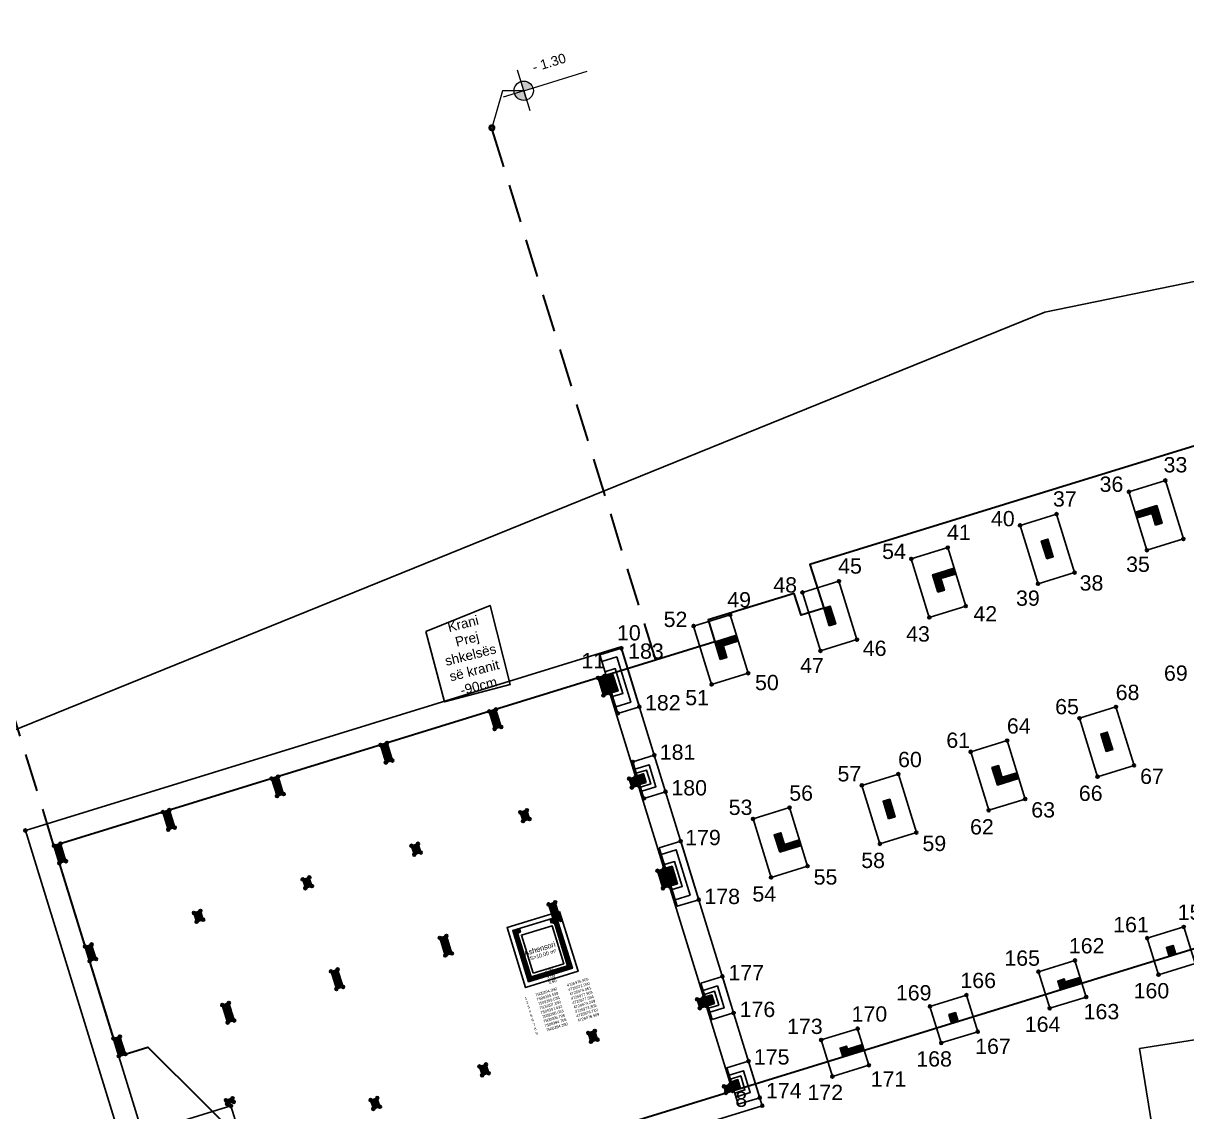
# Model space of a CAD drawing. Header units: metres. Extents: x 7509067 to 7509712, y 4726925 to 4727058.
# Drawn here: x 7509362.7 to 7509438.9, y 4726964.9 to 4727036 of the extents above; entities that cross this region are included whole.
import ezdxf

# ---------------------------------------------------------------- set-up
doc = ezdxf.new("R2010")
doc.units = ezdxf.units.M
doc.header["$PDMODE"] = 32
doc.header["$PDSIZE"] = 0.2
doc.linetypes.add('DASHED', pattern=[0.75, 0.5, -0.25])
for name, color, linetype, lineweight in [('Fasada', 7, 'Continuous', 15), ('Fasada_Pen_No__1', 1, 'Continuous', 18), ('muri', 7, 'Continuous', 40), ('Nr-Ri', 1, 'Continuous', 0), ('Shtyllat', 1, 'Continuous', 25), ('Tekst', 64, 'Continuous', 15), ('Text', 7, 'Continuous', 18)]:
    doc.layers.add(name, color=color, linetype=linetype, lineweight=lineweight)
doc.layers.add('Parcela_Bazë', color=7, linetype='Continuous')
doc.layers.add('Pikat e shputave', color=1, linetype='Continuous')
doc.styles.add('Dimensionet CM', font='swissc.ttf', dxfattribs={"height": 15})
doc.styles.get("Standard").update_dxf_attribs({"font": 'arial.ttf'})
doc.dimstyles.get("Standard").update_dxf_attribs({"dimtxt": 0.2, "dimasz": 0.18, "dimexe": 0.18, "dimexo": 0.0625, "dimgap": 0.09, "dimtad": 1, "dimtoh": 1, "dimzin": 0, "dimdsep": 46, "dimtxsty": 'Standard', "dimcen": 0.09, "dimse1": 1, "dimse2": 1, "dimsd1": 1, "dimsd2": 1, "dimadec": 0, "dimazin": 0, "dimtfac": 1, "dimtofl": 0, "dimtmove": 0, "dimatfit": 3, "dimfxl": 1, "dimtolj": 1, "dimtzin": 0, "dimarcsym": 0})
pattern_1 = [(152.13, (0, 0), (-0.0296841552326, -0.05613466779208), []), (242.13, (0, 0), (0.05613466779208, -0.0296841552326), [])]
pattern_2 = [(152.13, (7507569.8459, 4719710.250883), (-0.02968415523, -0.0561346678), []), (242.13, (7507569.8459, 4719710.250883), (0.0561346678, -0.02968415523), [])]

# ---------------------------------------------------------------- blocks, each defined once
blk = doc.blocks.new('*D252')
at = {"layer": 'Defpoints', "color": 0, "transparency": 16777216}
for p in [(7509399.038, 4726974.051), (7509399.138, 4726973.726), (7509395.598, 4726972.99)]:
    blk.add_point(p, dxfattribs=at)
at = {"color": 0, "transparency": 16777216, "insert": (7509397.361, 4726973.379), "char_height": 0.2, "attachment_point": 5, "rotation": 17.13}
blk.add_mtext('\\A1;3.60', dxfattribs=at)
blk = doc.blocks.new('*D253')
at = {"layer": 'Defpoints', "color": 0, "transparency": 16777216}
for p in [(7509398.663, 4726974.249), (7509398.76, 4726973.935), (7509395.796, 4726973.365)]:
    blk.add_point(p, dxfattribs=at)
at = {"color": 0, "transparency": 16777216, "insert": (7509397.27, 4726973.677), "char_height": 0.2, "attachment_point": 5, "rotation": 17.13}
blk.add_mtext('\\A1;3.00', dxfattribs=at)
blk = doc.blocks.new('*D254')
at = {"layer": 'Defpoints', "color": 0, "transparency": 16777216}
for p in [(7509398.35, 4726974.414), (7509398.374, 4726974.337), (7509395.961, 4726973.678)]:
    blk.add_point(p, dxfattribs=at)
at = {"color": 0, "transparency": 16777216, "insert": (7509397.123, 4726974.152), "char_height": 0.2, "attachment_point": 5, "rotation": 17.13}
blk.add_mtext('\\A1;2.50', dxfattribs=at)

msp = doc.modelspace()

# ---------------------------------------------------------------- hatches: boundary and pattern name
at = {"layer": 'Fasada'}
h = msp.add_hatch(color=256, dxfattribs=at)
h.dxf.hatch_style = 1
h.paths.add_polyline_path([(7509395.48, 4727031.634), (7509394.878, 4727031.45, 0.414214), (7509395.664, 4727031.032)])
h.paths.add_polyline_path([(7509395.296, 4727032.237), (7509395.48, 4727031.634), (7509396.083, 4727031.819, 0.414214)])
at = {"layer": 'Shtyllat'}
h = msp.add_hatch(dxfattribs=at)
h.set_pattern_fill('ANSI37', color=256, scale=0.02, angle=107.13, style=0)
h.set_pattern_definition([(152.13, (7507945.91043, 4727057.67344), (-0.0296841552, -0.0561346678), []), (242.13, (7507945.91043, 4727057.67344), (0.0561346678, -0.0296841552), [])])
h.paths.add_polyline_path([(7509436.519, 4727004.203), (7509436.468, 4727004.37), (7509435.512, 4727004.076), (7509435.564, 4727003.909)])
h.paths.add_polyline_path([(7509435.564, 4727003.909), (7509435.63, 4727003.694), (7509436.586, 4727003.988), (7509436.519, 4727004.203)])
h = msp.add_hatch(dxfattribs=at)
h.set_pattern_fill('ANSI37', color=256, scale=0.02, angle=107.13, style=0)
h.set_pattern_definition([(152.13, (7507972.17177, 4727156.313914), (-0.0296841552, -0.0561346678), []), (242.13, (7507972.17177, 4727156.313914), (0.0561346678, -0.0296841552), [])])
h.paths.add_polyline_path([(7509436.898, 4727004.503), (7509436.683, 4727004.437), (7509436.97, 4727003.505), (7509437.185, 4727003.571)])
h.paths.add_polyline_path([(7509436.683, 4727004.437), (7509436.468, 4727004.37), (7509436.755, 4727003.439), (7509436.97, 4727003.505)])
h.paths.add_polyline_path([(7509436.97, 4727003.505), (7509436.755, 4727003.439), (7509436.821, 4727003.224), (7509437.036, 4727003.29)])
h.paths.add_polyline_path([(7509437.185, 4727003.571), (7509436.97, 4727003.505), (7509437.036, 4727003.29), (7509437.251, 4727003.356)])
h = msp.add_hatch(dxfattribs=at)
h.set_pattern_fill('ANSI37', color=256, scale=0.02, angle=107.13, style=0)
h.set_pattern_definition([(152.13, (7507965.05226, 4727154.119585), (-0.0296841552, -0.0561346678), []), (242.13, (7507965.05226, 4727154.119585), (0.0561346678, -0.0296841552), [])])
h.paths.add_polyline_path([(7509429.778, 4727002.309), (7509429.563, 4727002.242), (7509429.851, 4727001.311), (7509430.066, 4727001.377)])
h.paths.add_polyline_path([(7509429.563, 4727002.242), (7509429.348, 4727002.176), (7509429.636, 4727001.244), (7509429.851, 4727001.311)])
h.paths.add_polyline_path([(7509429.851, 4727001.311), (7509429.636, 4727001.244), (7509429.702, 4727001.029), (7509429.917, 4727001.096)])
h.paths.add_polyline_path([(7509430.066, 4727001.377), (7509429.851, 4727001.311), (7509429.917, 4727001.096), (7509430.132, 4727001.162)])
h = msp.add_hatch(dxfattribs=at)
h.set_pattern_fill('ANSI37', color=256, scale=0.02, angle=107.13, style=0)
h.set_pattern_definition([(152.13, (7507957.93275, 4727151.925257), (-0.0296841552, -0.0561346678), []), (242.13, (7507957.93275, 4727151.925257), (0.0561346678, -0.0296841552), [])])
h.paths.add_polyline_path([(7509422.659, 4727000.114), (7509422.444, 4727000.048), (7509422.731, 4726999.116), (7509422.946, 4726999.183)])
h.paths.add_polyline_path([(7509422.444, 4727000.048), (7509422.229, 4726999.982), (7509422.516, 4726999.05), (7509422.731, 4726999.116)])
h.paths.add_polyline_path([(7509422.731, 4726999.116), (7509422.516, 4726999.05), (7509422.582, 4726998.835), (7509422.797, 4726998.901)])
h.paths.add_polyline_path([(7509422.946, 4726999.183), (7509422.731, 4726999.116), (7509422.797, 4726998.901), (7509423.012, 4726998.968)])
h = msp.add_hatch(dxfattribs=at)
h.set_pattern_fill('ANSI37', color=256, scale=0.02, angle=107.13, style=0)
h.set_pattern_definition([(152.13, (7507933.057086, 4727053.711865), (-0.0296841552, -0.0561346678), []), (242.13, (7507933.057086, 4727053.711865), (0.0561346678, -0.0296841552), [])])
h.paths.add_polyline_path([(7509423.666, 4727000.242), (7509423.615, 4727000.409), (7509422.659, 4727000.114), (7509422.71, 4726999.947)])
h.paths.add_polyline_path([(7509422.71, 4726999.947), (7509422.777, 4726999.732), (7509423.732, 4727000.027), (7509423.666, 4727000.242)])
h = msp.add_hatch(dxfattribs=at)
h.set_pattern_fill('ANSI37', color=256, scale=0.02, angle=107.13, style=0)
h.set_pattern_definition([(152.13, (7507950.81324, 4727149.73093), (-0.0296841552, -0.0561346678), []), (242.13, (7507950.81324, 4727149.73093), (0.0561346678, -0.0296841552), [])])
h.paths.add_polyline_path([(7509415.539, 4726997.92), (7509415.324, 4726997.854), (7509415.612, 4726996.922), (7509415.827, 4726996.988)])
h.paths.add_polyline_path([(7509415.324, 4726997.854), (7509415.109, 4726997.787), (7509415.397, 4726996.856), (7509415.612, 4726996.922)])
h.paths.add_polyline_path([(7509415.612, 4726996.922), (7509415.397, 4726996.856), (7509415.463, 4726996.641), (7509415.678, 4726996.707)])
h.paths.add_polyline_path([(7509415.827, 4726996.988), (7509415.612, 4726996.922), (7509415.678, 4726996.707), (7509415.893, 4726996.773)])
h = msp.add_hatch(dxfattribs=at)
h.set_pattern_fill('ANSI37', color=256, scale=0.02, angle=107.13, style=0)
h.set_pattern_definition([(152.13, (7507918.818066, 4727049.32321), (-0.0296841552, -0.0561346678), []), (242.13, (7507918.818066, 4727049.32321), (0.0561346678, -0.0296841552), [])])
h.paths.add_polyline_path([(7509409.427, 4726995.853), (7509409.375, 4726996.02), (7509408.42, 4726995.726), (7509408.471, 4726995.558)])
h.paths.add_polyline_path([(7509408.471, 4726995.558), (7509408.538, 4726995.343), (7509409.493, 4726995.638), (7509409.427, 4726995.853)])
h = msp.add_hatch(dxfattribs=at)
h.set_pattern_fill('ANSI37', color=256, scale=0.02, angle=107.13, style=0)
h.set_pattern_definition([(152.13, (7507943.69373, 4727147.5366), (-0.0296841552, -0.0561346678), []), (242.13, (7507943.69373, 4727147.5366), (0.0561346678, -0.0296841552), [])])
h.paths.add_polyline_path([(7509408.42, 4726995.726), (7509408.205, 4726995.659), (7509408.492, 4726994.728), (7509408.707, 4726994.794)])
h.paths.add_polyline_path([(7509408.205, 4726995.659), (7509407.99, 4726995.593), (7509408.277, 4726994.661), (7509408.492, 4726994.728)])
h.paths.add_polyline_path([(7509408.492, 4726994.728), (7509408.277, 4726994.661), (7509408.343, 4726994.446), (7509408.558, 4726994.513)])
h.paths.add_polyline_path([(7509408.707, 4726994.794), (7509408.492, 4726994.728), (7509408.558, 4726994.513), (7509408.773, 4726994.579)])
h = msp.add_hatch(dxfattribs=at)
h.set_pattern_fill('ANSI37', color=256, scale=0.02, angle=107.13, style=0)
h.set_pattern_definition(pattern_1)
h.paths.add_polyline_path([(7509400.698, 4726992.09), (7509401.128, 4726992.223), (7509400.775, 4726993.369), (7509400.345, 4726993.237)])
h = msp.add_hatch(dxfattribs=at)
h.set_pattern_fill('ANSI37', color=256, scale=0.02, angle=107.13, style=0)
h.set_pattern_definition([(152.13, (0.5256, 0.162), (-0.0296841552326, -0.05613466779208), []), (242.13, (0.5256, 0.162), (0.05613466779208, -0.0296841552326), [])])
h.paths.add_polyline_path([(7509401.224, 4726992.252), (7509401.654, 4726992.385), (7509401.3, 4726993.531), (7509400.87, 4726993.399)])
h = msp.add_hatch(dxfattribs=at)
h.set_pattern_fill('ANSI37', color=256, scale=0.02, angle=107.13, style=0)
h.set_pattern_definition(pattern_1)
h.paths.add_polyline_path([(7509393.579, 4726989.896), (7509394.009, 4726990.028), (7509393.655, 4726991.175), (7509393.225, 4726991.042)])
h = msp.add_hatch(dxfattribs=at)
h.set_pattern_fill('ANSI37', color=256, scale=0.02, angle=107.13, style=0)
h.set_pattern_definition(pattern_2)
h.paths.add_polyline_path([(7509433.666, 4726989.694), (7509433.451, 4726989.628), (7509433.738, 4726988.696), (7509433.953, 4726988.762)])
h.paths.add_polyline_path([(7509433.451, 4726989.628), (7509433.236, 4726989.562), (7509433.523, 4726988.63), (7509433.738, 4726988.696)])
h.paths.add_polyline_path([(7509433.738, 4726988.696), (7509433.523, 4726988.63), (7509433.59, 4726988.415), (7509433.805, 4726988.481)])
h.paths.add_polyline_path([(7509433.953, 4726988.762), (7509433.738, 4726988.696), (7509433.805, 4726988.481), (7509434.02, 4726988.547)])
h = msp.add_hatch(dxfattribs=at)
h.set_pattern_fill('ANSI37', color=256, scale=0.02, angle=107.13, style=0)
h.set_pattern_definition(pattern_1)
h.paths.add_polyline_path([(7509386.459, 4726987.701), (7509386.889, 4726987.834), (7509386.536, 4726988.981), (7509386.106, 4726988.848)])
h = msp.add_hatch(dxfattribs=at)
h.set_pattern_fill('ANSI37', color=256, scale=0.02, angle=107.13, style=0)
h.set_pattern_definition([(152.13, (0.514874, 0.1968), (-0.0296841552326, -0.05613466779208), []), (242.13, (0.514874, 0.1968), (0.05613466779208, -0.0296841552326), [])])
h.paths.add_polyline_path([(7509403.069, 4726986.266), (7509403.499, 4726986.399), (7509403.322, 4726986.972), (7509402.892, 4726986.84)])
h = msp.add_hatch(dxfattribs=at)
h.set_pattern_fill('ANSI37', color=256, scale=0.02, angle=107.13, style=0)
h.set_pattern_definition(pattern_2)
h.paths.add_polyline_path([(7509426.547, 4726987.5), (7509426.332, 4726987.434), (7509426.619, 4726986.502), (7509426.834, 4726986.568)])
h.paths.add_polyline_path([(7509426.332, 4726987.434), (7509426.117, 4726987.367), (7509426.404, 4726986.436), (7509426.619, 4726986.502)])
h.paths.add_polyline_path([(7509426.619, 4726986.502), (7509426.404, 4726986.436), (7509426.47, 4726986.221), (7509426.685, 4726986.287)])
h.paths.add_polyline_path([(7509426.834, 4726986.568), (7509426.619, 4726986.502), (7509426.685, 4726986.287), (7509426.9, 4726986.353)])
h = msp.add_hatch(dxfattribs=at)
h.set_pattern_fill('ANSI37', color=256, scale=0.02, angle=107.13, style=0)
h.set_pattern_definition(pattern_2)
h.paths.add_polyline_path([(7509427.79, 4726986.863), (7509427.738, 4726987.03), (7509426.782, 4726986.735), (7509426.834, 4726986.568)])
h.paths.add_polyline_path([(7509426.834, 4726986.568), (7509426.9, 4726986.353), (7509427.856, 4726986.648), (7509427.79, 4726986.863)])
h = msp.add_hatch(dxfattribs=at)
h.set_pattern_fill('ANSI37', color=256, scale=0.02, angle=107.13, style=0)
h.set_pattern_definition(pattern_1)
h.paths.add_polyline_path([(7509379.34, 4726985.507), (7509379.77, 4726985.64), (7509379.416, 4726986.786), (7509378.986, 4726986.654)])
h = msp.add_hatch(dxfattribs=at)
h.set_pattern_fill('ANSI37', color=256, scale=0.02, angle=107.13, style=0)
h.set_pattern_definition(pattern_1)
h.paths.add_polyline_path([(7509402.554, 4726986.069), (7509402.984, 4726986.202), (7509402.807, 4726986.775), (7509402.377, 4726986.643)])
h = msp.add_hatch(dxfattribs=at)
h.set_pattern_fill('ANSI37', color=256, scale=0.02, angle=107.13, style=0)
h.set_pattern_definition(pattern_1)
h.paths.add_polyline_path([(7509419.427, 4726985.306), (7509419.212, 4726985.239), (7509419.242, 4726983.222), (7509419.714, 4726984.374)])
h.paths.add_polyline_path([(7509419.212, 4726985.239), (7509418.997, 4726985.173), (7509419.284, 4726984.241), (7509419.242, 4726983.222)])
h.paths.add_polyline_path([(7509419.242, 4726983.222), (7509419.284, 4726984.241), (7509419.351, 4726984.026), (7509419.566, 4726984.093)], flags=17)
h.paths.add_polyline_path([(7509419.714, 4726984.374), (7509419.242, 4726983.222), (7509419.566, 4726984.093), (7509419.781, 4726984.159)])
h = msp.add_hatch(dxfattribs=at)
h.set_pattern_fill('ANSI37', color=256, scale=0.02, angle=107.13, style=0)
h.set_pattern_definition(pattern_1)
h.paths.add_polyline_path([(7509372.22, 4726983.313), (7509372.65, 4726983.445), (7509372.297, 4726984.592), (7509371.867, 4726984.459)])
h = msp.add_hatch(dxfattribs=at)
h.set_pattern_fill('ANSI37', color=256, scale=0.02, angle=107.13, style=0)
h.set_pattern_definition(pattern_1)
h.paths.add_polyline_path([(7509395.434, 4726983.875), (7509395.864, 4726984.008), (7509395.687, 4726984.581), (7509395.257, 4726984.449)])
h = msp.add_hatch(dxfattribs=at)
h.set_pattern_fill('ANSI37', color=256, scale=0.02, angle=107.13, style=0)
h.set_pattern_definition(pattern_1)
h.paths.add_polyline_path([(7509412.308, 4726983.111), (7509412.093, 4726983.045), (7509412.38, 4726982.113), (7509412.595, 4726982.179)])
h.paths.add_polyline_path([(7509412.093, 4726983.045), (7509411.878, 4726982.979), (7509412.165, 4726982.047), (7509412.38, 4726982.113)])
h.paths.add_polyline_path([(7509412.38, 4726982.113), (7509412.165, 4726982.047), (7509412.231, 4726981.832), (7509412.446, 4726981.898)])
h.paths.add_polyline_path([(7509412.595, 4726982.179), (7509412.38, 4726982.113), (7509412.446, 4726981.898), (7509412.661, 4726981.964)])
h = msp.add_hatch(dxfattribs=at)
h.set_pattern_fill('ANSI37', color=256, scale=0.02, angle=107.13, style=0)
h.set_pattern_definition(pattern_1)
h.paths.add_polyline_path([(7509365.177, 4726982.398), (7509364.962, 4726982.331), (7509365.249, 4726981.4), (7509365.464, 4726981.466)])
h.paths.add_polyline_path([(7509364.962, 4726982.331), (7509364.747, 4726982.265), (7509365.034, 4726981.333), (7509365.249, 4726981.4)])
h.paths.add_polyline_path([(7509365.249, 4726981.4), (7509365.034, 4726981.333), (7509365.101, 4726981.118), (7509365.316, 4726981.185)])
h.paths.add_polyline_path([(7509365.464, 4726981.466), (7509365.249, 4726981.4), (7509365.316, 4726981.185), (7509365.531, 4726981.251)])
h = msp.add_hatch(dxfattribs=at)
h.set_pattern_fill('ANSI37', color=256, scale=0.02, angle=107.13, style=0)
h.set_pattern_definition(pattern_1)
h.paths.add_polyline_path([(7509388.315, 4726981.681), (7509388.745, 4726981.813), (7509388.568, 4726982.387), (7509388.138, 4726982.254)])
h = msp.add_hatch(dxfattribs=at)
h.set_pattern_fill('ANSI37', color=256, scale=0.02, angle=107.13, style=0)
h.set_pattern_definition(pattern_1)
h.paths.add_polyline_path([(7509413.551, 4726982.474), (7509413.499, 4726982.641), (7509412.543, 4726982.347), (7509412.595, 4726982.179)])
h.paths.add_polyline_path([(7509412.595, 4726982.179), (7509412.661, 4726981.964), (7509413.617, 4726982.259), (7509413.551, 4726982.474)])
h = msp.add_hatch(dxfattribs=at)
h.set_pattern_fill('ANSI37', color=256, scale=0.02, angle=107.13, style=0)
h.set_pattern_definition(pattern_1)
h.paths.add_polyline_path([(7509404.586, 4726979.476), (7509405.016, 4726979.608), (7509404.663, 4726980.755), (7509404.233, 4726980.622)])
h = msp.add_hatch(dxfattribs=at)
h.set_pattern_fill('ANSI37', color=256, scale=0.02, angle=107.13, style=0)
h.set_pattern_definition([(152.13, (4.41354, -12.452436), (-0.0296841552326, -0.05613466779208), []), (242.13, (4.41354, -12.452436), (0.05613466779208, -0.0296841552326), [])])
h.paths.add_polyline_path([(7509405.112, 4726979.638), (7509405.542, 4726979.77), (7509405.188, 4726980.917), (7509404.758, 4726980.784)])
h = msp.add_hatch(dxfattribs=at)
h.set_pattern_fill('ANSI37', color=256, scale=0.02, angle=107.13, style=0)
h.set_pattern_definition(pattern_1)
h.paths.add_polyline_path([(7509381.195, 4726979.486), (7509381.625, 4726979.619), (7509381.448, 4726980.192), (7509381.018, 4726980.06)])
h = msp.add_hatch(dxfattribs=at)
h.set_pattern_fill('ANSI37', color=256, scale=0.02, angle=107.13, style=0)
h.set_pattern_definition(pattern_1)
h.paths.add_polyline_path([(7509397.467, 4726977.281), (7509397.897, 4726977.414), (7509397.543, 4726978.561), (7509397.113, 4726978.428)])
h = msp.add_hatch(dxfattribs=at)
h.set_pattern_fill('ANSI37', color=256, scale=0.02, angle=107.13, style=0)
h.set_pattern_definition(pattern_1)
h.paths.add_polyline_path([(7509374.076, 4726977.292), (7509374.506, 4726977.425), (7509374.329, 4726977.998), (7509373.899, 4726977.866)])
h = msp.add_hatch(dxfattribs=at)
h.set_pattern_fill('ANSI37', color=256, scale=0.02, angle=107.13, style=0)
h.set_pattern_definition(pattern_1)
h.paths.add_polyline_path([(7509395.269, 4726976.604), (7509395.077, 4726976.545), (7509395.961, 4726973.678), (7509398.35, 4726974.414), (7509397.467, 4726977.281), (7509397.275, 4726977.222), (7509397.202, 4726977.461), (7509397.632, 4726977.594), (7509398.663, 4726974.249), (7509395.796, 4726973.365), (7509394.765, 4726976.71), (7509395.195, 4726976.843)])
h = msp.add_hatch(dxfattribs=at)
h.set_pattern_fill('ANSI37', color=256, scale=0.02, angle=107.13, style=0)
h.set_pattern_definition(pattern_1)
h.paths.add_polyline_path([(7509390.347, 4726975.087), (7509390.777, 4726975.219), (7509390.424, 4726976.366), (7509389.994, 4726976.234)])
h = msp.add_hatch(dxfattribs=at)
h.set_pattern_fill('ANSI37', color=256, scale=0.02, angle=107.13, style=0)
h.set_pattern_definition(pattern_1)
h.paths.add_polyline_path([(7509367.074, 4726974.716), (7509367.504, 4726974.848), (7509367.21, 4726975.804), (7509366.779, 4726975.671)])
h = msp.add_hatch(dxfattribs=at)
h.set_pattern_fill('ANSI37', color=256, scale=0.02, angle=107.13, style=0)
h.set_pattern_definition(pattern_2)
h.paths.add_polyline_path([(7509438.055, 4726975.455), (7509437.84, 4726975.389), (7509437.928, 4726975.102), (7509438.143, 4726975.169)])
h.paths.add_polyline_path([(7509437.84, 4726975.389), (7509437.625, 4726975.323), (7509437.713, 4726975.036), (7509437.928, 4726975.102)])
h.paths.add_polyline_path([(7509437.752, 4726975.676), (7509437.537, 4726975.609), (7509437.625, 4726975.323), (7509437.84, 4726975.389)])
h.paths.add_polyline_path([(7509437.967, 4726975.742), (7509437.752, 4726975.676), (7509437.84, 4726975.389), (7509438.055, 4726975.455)])
h = msp.add_hatch(dxfattribs=at)
h.set_pattern_fill('ANSI37', color=256, scale=0.02, angle=107.13, style=0)
h.set_pattern_definition(pattern_1)
h.paths.add_polyline_path([(7509383.228, 4726972.893), (7509383.658, 4726973.025), (7509383.304, 4726974.172), (7509382.874, 4726974.039)])
h = msp.add_hatch(dxfattribs=at)
h.set_pattern_fill('ANSI37', color=256, scale=0.02, angle=107.13, style=0)
h.set_pattern_definition(pattern_2)
h.paths.add_polyline_path([(7509430.935, 4726973.261), (7509430.72, 4726973.195), (7509430.809, 4726972.908), (7509431.024, 4726972.974)])
h.paths.add_polyline_path([(7509430.72, 4726973.195), (7509430.505, 4726973.128), (7509430.594, 4726972.842), (7509430.809, 4726972.908)])
h.paths.add_polyline_path([(7509430.632, 4726973.481), (7509430.417, 4726973.415), (7509430.505, 4726973.128), (7509430.72, 4726973.195)])
h.paths.add_polyline_path([(7509430.847, 4726973.548), (7509430.632, 4726973.481), (7509430.72, 4726973.195), (7509430.935, 4726973.261)])
h = msp.add_hatch(dxfattribs=at)
h.set_pattern_fill('ANSI37', color=256, scale=0.02, angle=107.13, style=0)
h.set_pattern_definition(pattern_2)
h.paths.add_polyline_path([(7509431.913, 4726973.484), (7509431.862, 4726973.651), (7509430.906, 4726973.356), (7509430.958, 4726973.189)])
h.paths.add_polyline_path([(7509430.958, 4726973.189), (7509431.024, 4726972.974), (7509431.979, 4726973.269), (7509431.913, 4726973.484)])
h = msp.add_hatch(dxfattribs=at)
h.set_pattern_fill('ANSI37', color=256, scale=0.02, angle=107.13, style=0)
h.set_pattern_definition([(152.13, (0.52567, 0.16202), (-0.0296841552326, -0.05613466779208), []), (242.13, (0.52567, 0.16202), (0.05613466779208, -0.0296841552326), [])])
h.paths.add_polyline_path([(7509407.527, 4726971.801), (7509407.957, 4726971.934), (7509407.78, 4726972.507), (7509407.35, 4726972.375)])
h = msp.add_hatch(dxfattribs=at)
h.set_pattern_fill('ANSI37', color=256, scale=0.02, angle=107.13, style=0)
h.set_pattern_definition(pattern_1)
h.paths.add_polyline_path([(7509376.127, 4726970.704), (7509376.557, 4726970.837), (7509376.204, 4726971.983), (7509375.774, 4726971.851)])
h = msp.add_hatch(dxfattribs=at)
h.set_pattern_fill('ANSI37', color=256, scale=0.02, angle=107.13, style=0)
h.set_pattern_definition(pattern_1)
h.paths.add_polyline_path([(7509407.001, 4726971.639), (7509407.431, 4726971.772), (7509407.255, 4726972.345), (7509406.825, 4726972.213)])
h = msp.add_hatch(dxfattribs=at)
h.set_pattern_fill('ANSI37', color=256, scale=0.02, angle=107.13, style=0)
h.set_pattern_definition(pattern_2)
h.paths.add_polyline_path([(7509423.816, 4726971.067), (7509423.601, 4726971), (7509423.689, 4726970.714), (7509423.904, 4726970.78)])
h.paths.add_polyline_path([(7509423.601, 4726971), (7509423.386, 4726970.934), (7509423.474, 4726970.647), (7509423.689, 4726970.714)])
h.paths.add_polyline_path([(7509423.513, 4726971.287), (7509423.298, 4726971.221), (7509423.386, 4726970.934), (7509423.601, 4726971)])
h.paths.add_polyline_path([(7509423.728, 4726971.353), (7509423.513, 4726971.287), (7509423.601, 4726971), (7509423.816, 4726971.067)])
h = msp.add_hatch(dxfattribs=at)
h.set_pattern_fill('ANSI37', color=256, scale=0.02, angle=107.13, style=0)
h.set_pattern_definition(pattern_1)
h.paths.add_polyline_path([(7509399.882, 4726969.445), (7509400.312, 4726969.578), (7509400.135, 4726970.151), (7509399.705, 4726970.018)])
h = msp.add_hatch(dxfattribs=at)
h.set_pattern_fill('ANSI37', color=256, scale=0.02, angle=107.13, style=0)
h.set_pattern_definition(pattern_1)
h.paths.add_polyline_path([(7509368.989, 4726968.504), (7509369.419, 4726968.636), (7509369.065, 4726969.783), (7509368.635, 4726969.651)])
h = msp.add_hatch(dxfattribs=at)
h.set_pattern_fill('ANSI37', color=256, scale=0.02, angle=107.13, style=0)
h.set_pattern_definition(pattern_2)
h.paths.add_polyline_path([(7509416.696, 4726968.872), (7509416.481, 4726968.806), (7509416.57, 4726968.519), (7509416.785, 4726968.586)])
h.paths.add_polyline_path([(7509416.481, 4726968.806), (7509416.266, 4726968.74), (7509416.355, 4726968.453), (7509416.57, 4726968.519)])
h.paths.add_polyline_path([(7509416.393, 4726969.093), (7509416.178, 4726969.026), (7509416.266, 4726968.74), (7509416.481, 4726968.806)])
h.paths.add_polyline_path([(7509416.608, 4726969.159), (7509416.393, 4726969.093), (7509416.481, 4726968.806), (7509416.696, 4726968.872)])
h = msp.add_hatch(dxfattribs=at)
h.set_pattern_fill('ANSI37', color=256, scale=0.02, angle=107.13, style=0)
h.set_pattern_definition(pattern_2)
h.paths.add_polyline_path([(7509417.674, 4726969.095), (7509417.623, 4726969.262), (7509416.667, 4726968.968), (7509416.719, 4726968.801)])
h.paths.add_polyline_path([(7509416.719, 4726968.801), (7509416.785, 4726968.586), (7509417.74, 4726968.88), (7509417.674, 4726969.095)])
h = msp.add_hatch(dxfattribs=at)
h.set_pattern_fill('ANSI37', color=256, scale=0.02, angle=107.13, style=0)
h.set_pattern_definition(pattern_1)
h.paths.add_polyline_path([(7509392.762, 4726967.251), (7509393.192, 4726967.383), (7509393.016, 4726967.957), (7509392.586, 4726967.824)])
h = msp.add_hatch(dxfattribs=at)
h.set_pattern_fill('ANSI37', color=256, scale=0.02, angle=107.13, style=0)
h.set_pattern_definition(pattern_1)
h.paths.add_polyline_path([(7509408.71, 4726966.097), (7509409.14, 4726966.229), (7509409.007, 4726966.659), (7509408.577, 4726966.527)])
h = msp.add_hatch(dxfattribs=at)
h.set_pattern_fill('ANSI37', color=256, scale=0.02, angle=107.13, style=0)
h.set_pattern_definition([(152.13, (2.23401, -5.380687), (-0.0296841552326, -0.05613466779208), []), (242.13, (2.23401, -5.380687), (0.05613466779208, -0.0296841552326), [])])
h.paths.add_polyline_path([(7509409.235, 4726966.259), (7509409.665, 4726966.391), (7509409.489, 4726966.965), (7509409.059, 4726966.832)])
h = msp.add_hatch(dxfattribs=at)
h.set_pattern_fill('ANSI37', color=256, scale=0.02, angle=107.13, style=0)
h.set_pattern_definition(pattern_1)
h.paths.add_polyline_path([(7509376.075, 4726965.375), (7509376.505, 4726965.507), (7509376.431, 4726965.746), (7509376.001, 4726965.614)])
h = msp.add_hatch(dxfattribs=at)
h.set_pattern_fill('ANSI37', color=256, scale=0.02, angle=107.13, style=0)
h.set_pattern_definition(pattern_1)
h.paths.add_polyline_path([(7509385.643, 4726965.056), (7509386.073, 4726965.189), (7509385.896, 4726965.762), (7509385.466, 4726965.63)])

# ---------------------------------------------------------------- linework, layer by layer
at = {"color": 252}
for points in [[(7509435.076, 4727005.406), (7509437.465, 4727006.143), (7509438.643, 4727002.32), (7509436.254, 4727001.584), (7509435.076, 4727005.406)], [(7509427.956, 4727003.212), (7509430.346, 4727003.948), (7509431.524, 4727000.126), (7509429.135, 4726999.39), (7509427.956, 4727003.212)], [(7509420.837, 4727001.018), (7509423.226, 4727001.754), (7509424.404, 4726997.932), (7509422.015, 4726997.195), (7509420.837, 4727001.018)], [(7509413.717, 4726998.823), (7509416.107, 4726999.56), (7509417.285, 4726995.737), (7509414.896, 4726995.001), (7509413.717, 4726998.823)], [(7509406.598, 4726996.629), (7509408.987, 4726997.365), (7509410.165, 4726993.543), (7509407.776, 4726992.807), (7509406.598, 4726996.629)], [(7509400.458, 4726994.737), (7509401.868, 4726995.171), (7509403.046, 4726991.349), (7509401.636, 4726990.914), (7509400.458, 4726994.737)], [(7509400.59, 4726994.307), (7509401.57, 4726994.609), (7509402.483, 4726991.646), (7509401.504, 4726991.344)], [(7509401.297, 4726992.013), (7509401.966, 4726992.219), (7509401.466, 4726993.844), (7509400.797, 4726993.638)], [(7509431.844, 4726990.598), (7509434.233, 4726991.334), (7509435.412, 4726987.511), (7509433.023, 4726986.775), (7509431.844, 4726990.598)], [(7509424.725, 4726988.403), (7509427.114, 4726989.14), (7509428.292, 4726985.317), (7509425.903, 4726984.581), (7509424.725, 4726988.403)], [(7509402.615, 4726987.737), (7509404.022, 4726988.182), (7509404.758, 4726985.793), (7509403.348, 4726985.358), (7509402.615, 4726987.737)], [(7509403.201, 4726985.836), (7509404.133, 4726986.123), (7509403.691, 4726987.557), (7509402.759, 4726987.27)], [(7509402.84, 4726987.007), (7509403.509, 4726987.213), (7509403.789, 4726986.305), (7509403.12, 4726986.099)], [(7509417.605, 4726986.209), (7509419.994, 4726986.945), (7509421.173, 4726983.123), (7509418.784, 4726982.386), (7509417.605, 4726986.209)], [(7509410.486, 4726984.015), (7509412.875, 4726984.751), (7509414.053, 4726980.928), (7509411.664, 4726980.192), (7509410.486, 4726984.015)], [(7509404.035, 4726982.027), (7509404.035, 4726982.027)], [(7509404.478, 4726981.692), (7509405.458, 4726981.994), (7509406.371, 4726979.032), (7509405.392, 4726978.73)], [(7509405.185, 4726979.399), (7509405.854, 4726979.605), (7509405.354, 4726981.229), (7509404.685, 4726981.023)], [(7509397.83, 4726977.969), (7509399.038, 4726974.051), (7509395.598, 4726972.99), (7509394.39, 4726976.909), (7509397.83, 4726977.969)], [(7509436.277, 4726976.215), (7509438.666, 4726976.952), (7509439.403, 4726974.563), (7509437.014, 4726973.826), (7509436.277, 4726976.215)], [(7509429.158, 4726974.021), (7509431.547, 4726974.757), (7509432.283, 4726972.368), (7509429.894, 4726971.632), (7509429.158, 4726974.021)], [(7509407.659, 4726971.371), (7509408.591, 4726971.659), (7509408.149, 4726973.092), (7509407.218, 4726972.805)], [(7509407.299, 4726972.542), (7509407.968, 4726972.748), (7509408.247, 4726971.84), (7509407.578, 4726971.634)], [(7509422.06, 4726971.755), (7509424.449, 4726972.491), (7509425.186, 4726970.102), (7509422.797, 4726969.366), (7509422.06, 4726971.755)], [(7509414.941, 4726969.561), (7509417.33, 4726970.297), (7509418.066, 4726967.908), (7509415.677, 4726967.172), (7509414.941, 4726969.561)], [(7509409.515, 4726965.351), (7509408.779, 4726967.74), (7509410.188, 4726968.174), (7509410.925, 4726965.785), (7509409.515, 4726965.351)], [(7509408.926, 4726967.262), (7509409.858, 4726967.549), (7509410.3, 4726966.116), (7509409.368, 4726965.829)], [(7509409.287, 4726966.091), (7509409.956, 4726966.298), (7509409.676, 4726967.205), (7509409.007, 4726966.999)]]:
    msp.add_lwpolyline(points, dxfattribs=at)
at = {"color": 1, "elevation": 619.392, "flags": 128}
msp.add_lwpolyline([(7509389.072, 4726996.264), (7509390.294, 4726991.661), (7509394.596, 4726992.809), (7509393.282, 4726997.979), (7509389.072, 4726996.264)], dxfattribs=at)
at = {"color": 252}
for points in [[(7509404.346, 4726982.122), (7509405.755, 4726982.557), (7509406.934, 4726978.734), (7509405.524, 4726978.3)], [(7509407.074, 4726973.272), (7509408.48, 4726973.717), (7509409.216, 4726971.328), (7509407.807, 4726970.893)]]:
    msp.add_lwpolyline(points, close=True, dxfattribs=at)
msp.add_lwpolyline([(7509398.663, 4726974.249), (7509395.796, 4726973.365), (7509394.765, 4726976.71), (7509397.632, 4726977.594)])
msp.add_lwpolyline([(7509396.093, 4726973.928), (7509398.1, 4726974.547), (7509397.334, 4726977.031), (7509395.328, 4726976.413)], close=True)
for p in [(7509437.465, 4727006.143), (7509435.076, 4727005.406), (7509430.346, 4727003.948), (7509427.956, 4727003.212), (7509438.643, 4727002.32), (7509423.226, 4727001.754), (7509436.254, 4727001.584), (7509420.837, 4727001.018), (7509431.524, 4727000.126), (7509416.107, 4726999.56), (7509429.135, 4726999.39), (7509413.717, 4726998.823), (7509424.404, 4726997.932), (7509406.598, 4726996.629), (7509408.987, 4726997.365), (7509422.015, 4726997.195), (7509401.868, 4726995.171), (7509417.285, 4726995.737), (7509414.896, 4726995.001), (7509400.345, 4726993.237), (7509400.775, 4726993.369), (7509407.776, 4726992.807), (7509410.165, 4726993.543), (7509400.698, 4726992.09), (7509401.128, 4726992.223), (7509403.046, 4726991.349), (7509434.233, 4726991.334), (7509393.225, 4726991.042), (7509393.655, 4726991.175), (7509401.636, 4726990.914), (7509431.844, 4726990.598), (7509393.579, 4726989.896), (7509394.009, 4726990.028), (7509427.114, 4726989.14), (7509386.106, 4726988.848), (7509386.536, 4726988.981), (7509424.725, 4726988.403), (7509386.459, 4726987.701), (7509386.889, 4726987.834), (7509402.615, 4726987.737), (7509404.022, 4726988.182), (7509435.412, 4726987.511), (7509379.416, 4726986.786), (7509402.807, 4726986.775), (7509419.994, 4726986.945), (7509433.023, 4726986.775), (7509378.986, 4726986.654), (7509402.377, 4726986.643), (7509402.554, 4726986.07), (7509402.984, 4726986.202), (7509417.605, 4726986.209), (7509379.34, 4726985.507), (7509379.77, 4726985.64), (7509403.348, 4726985.358), (7509404.758, 4726985.793), (7509428.292, 4726985.317), (7509371.867, 4726984.459), (7509372.297, 4726984.592), (7509395.258, 4726984.449), (7509395.688, 4726984.581), (7509412.875, 4726984.751), (7509425.903, 4726984.581), (7509395.434, 4726983.875), (7509395.864, 4726984.008), (7509410.486, 4726984.015), (7509362.872, 4726983.257), (7509372.22, 4726983.313), (7509372.65, 4726983.445), (7509421.173, 4726983.123), (7509364.747, 4726982.265), (7509365.177, 4726982.398), (7509388.138, 4726982.254), (7509388.568, 4726982.387), (7509405.755, 4726982.557), (7509418.784, 4726982.386), (7509388.315, 4726981.681), (7509388.745, 4726981.813), (7509365.101, 4726981.118), (7509365.531, 4726981.251), (7509404.663, 4726980.755), (7509414.053, 4726980.928), (7509381.019, 4726980.06), (7509381.449, 4726980.192), (7509404.233, 4726980.622), (7509411.664, 4726980.192), (7509381.195, 4726979.487), (7509381.625, 4726979.619), (7509404.586, 4726979.476), (7509405.016, 4726979.608), (7509397.113, 4726978.428), (7509397.543, 4726978.561), (7509406.934, 4726978.734), (7509373.899, 4726977.866), (7509374.329, 4726977.998), (7509374.076, 4726977.292), (7509374.506, 4726977.425), (7509397.467, 4726977.281), (7509397.897, 4726977.414), (7509438.666, 4726976.952), (7509389.994, 4726976.234), (7509390.424, 4726976.366), (7509436.277, 4726976.215), (7509366.779, 4726975.671), (7509367.21, 4726975.804), (7509367.074, 4726974.716), (7509367.504, 4726974.848), (7509390.347, 4726975.087), (7509390.777, 4726975.219), (7509431.547, 4726974.757), (7509382.874, 4726974.039), (7509383.304, 4726974.172), (7509429.158, 4726974.021), (7509437.014, 4726973.826), (7509383.658, 4726973.025), (7509408.48, 4726973.717), (7509383.228, 4726972.893), (7509407.255, 4726972.345), (7509424.449, 4726972.491), (7509432.283, 4726972.368), (7509375.755, 4726971.845), (7509376.185, 4726971.978), (7509406.825, 4726972.213), (7509407.001, 4726971.639), (7509407.431, 4726971.772), (7509422.06, 4726971.755), (7509429.894, 4726971.632), (7509376.538, 4726970.831), (7509409.216, 4726971.328), (7509376.108, 4726970.698), (7509399.705, 4726970.018), (7509400.135, 4726970.151), (7509417.33, 4726970.297), (7509425.186, 4726970.102), (7509368.635, 4726969.651), (7509369.065, 4726969.783), (7509399.882, 4726969.445), (7509400.312, 4726969.578), (7509414.941, 4726969.561), (7509422.797, 4726969.366), (7509368.989, 4726968.504), (7509369.419, 4726968.636), (7509392.586, 4726967.824), (7509393.016, 4726967.957), (7509410.188, 4726968.174), (7509418.066, 4726967.908), (7509392.762, 4726967.251), (7509393.192, 4726967.383), (7509415.677, 4726967.172), (7509408.577, 4726966.527), (7509409.007, 4726966.659), (7509409.14, 4726966.229), (7509376.001, 4726965.614), (7509376.431, 4726965.746), (7509376.505, 4726965.507), (7509385.466, 4726965.63), (7509385.896, 4726965.762), (7509408.71, 4726966.097), (7509410.925, 4726965.785), (7509376.075, 4726965.375), (7509376.325, 4726965.243), (7509385.643, 4726965.056), (7509386.073, 4726965.189), (7509411.087, 4726965.26)]:
    msp.add_point(p)
at = {"layer": 'Fasada'}
for p, q in [((7509395.48, 4727031.634), (7509395.066, 4727032.988)), ((7509395.48, 4727031.634), (7509399.626, 4727032.902)), ((7509395.273, 4727032.311), (7509395.687, 4727030.958)), ((7509395.48, 4727031.634), (7509394.126, 4727031.221)), ((7509395.48, 4727031.634), (7509395.876, 4727030.338))]:
    msp.add_line(p, q, dxfattribs=at)
msp.add_circle((7509395.48, 4727031.634), 0.63, dxfattribs=at)
at = {"layer": 'Fasada_Pen_No__1', "lineweight": 50}
msp.add_circle((7509393.396, 4727029.209), 0.138, dxfattribs=at)
at = {"layer": 'muri', "linetype": 'DASHED', "lineweight": 30, "ltscale": 5}
for p, q in [((7509404.12, 4726994.4), (7509393.391, 4727029.208)), ((7509364.747, 4726982.265), (7509355.278, 4727012.99))]:
    msp.add_line(p, q, dxfattribs=at)
at = {"layer": 'muri', "lineweight": 30}
msp.add_lwpolyline([(7509443.153, 4727009.57), (7509414.207, 4727000.648), (7509415.109, 4726997.787), (7509413.628, 4726997.331), (7509413.186, 4726998.764), (7509407.548, 4726997.027), (7509407.99, 4726995.593), (7509364.747, 4726982.265), (7509368.989, 4726968.504), (7509370.891, 4726969.09), (7509378.375, 4726961.646, 0.277233), (7509384.374, 4726960.166), (7509386.909, 4726960.947), (7509387.351, 4726959.514), (7509488.506, 4726990.691)], format="xyb", dxfattribs=at)
at = {"layer": 'muri', "lineweight": -2}
for points in [[(7509377.317, 4726960.582), (7509375.694, 4726962.197), (7509375.333, 4726963.367), (7509369.551, 4726961.585), (7509362.872, 4726983.257), (7509401.838, 4726995.267), (7509411.087, 4726965.26), (7509386.359, 4726957.638), (7509385.918, 4726959.072), (7509384.816, 4726958.732, -0.277233)], [(7509378.375, 4726961.646), (7509377.017, 4726962.997), (7509376.325, 4726965.243), (7509370.543, 4726963.461), (7509364.747, 4726982.265), (7509400.775, 4726993.369), (7509409.14, 4726966.229), (7509387.351, 4726959.514), (7509386.909, 4726960.947), (7509384.374, 4726960.166, -0.277233)]]:
    msp.add_lwpolyline(points, format="xyb", close=True, dxfattribs=at)
at = {"layer": 'Nr-Ri'}
msp.add_lwpolyline([(7509395.48, 4727031.634), (7509394.098, 4727031.634), (7509393.396, 4727029.209)], dxfattribs=at)
at = {"layer": 'Parcela_Bazë', "color": 7, "linetype": 'Continuous'}
for points in [[(7509521.697, 4727036.044), (7509429.575, 4727017.146), (7509323.626, 4726974.218)], [(7509457.639, 4726959.843), (7509437.803, 4726956.466), (7509437.175, 4726960.361), (7509435.773, 4726969.001), (7509455.572, 4726972.112)]]:
    msp.add_lwpolyline(points, dxfattribs=at)
at = {"layer": 'Shtyllat', "color": 0}
for points in [[(7509435.512, 4727004.076), (7509436.468, 4727004.37), (7509436.586, 4727003.988), (7509435.63, 4727003.694), (7509435.512, 4727004.076)], [(7509422.659, 4727000.114), (7509423.615, 4727000.409), (7509423.732, 4727000.027), (7509422.777, 4726999.732), (7509422.659, 4727000.114)], [(7509408.42, 4726995.726), (7509409.375, 4726996.02), (7509409.493, 4726995.638), (7509408.538, 4726995.343), (7509408.42, 4726995.726)], [(7509426.782, 4726986.735), (7509427.738, 4726987.03), (7509427.856, 4726986.648), (7509426.9, 4726986.353), (7509426.782, 4726986.735)], [(7509412.543, 4726982.347), (7509413.499, 4726982.641), (7509413.617, 4726982.259), (7509412.661, 4726981.964), (7509412.543, 4726982.347)], [(7509430.906, 4726973.356), (7509431.862, 4726973.651), (7509431.979, 4726973.269), (7509431.024, 4726972.974), (7509430.906, 4726973.356)], [(7509416.667, 4726968.968), (7509417.623, 4726969.262), (7509417.74, 4726968.88), (7509416.785, 4726968.586), (7509416.667, 4726968.968)]]:
    msp.add_lwpolyline(points, dxfattribs=at)
for points in [[(7509436.821, 4727003.224), (7509437.251, 4727003.356), (7509436.898, 4727004.503), (7509436.468, 4727004.37)], [(7509429.702, 4727001.029), (7509430.132, 4727001.162), (7509429.778, 4727002.309), (7509429.348, 4727002.176)], [(7509422.582, 4726998.835), (7509423.012, 4726998.968), (7509422.659, 4727000.114), (7509422.229, 4726999.982)], [(7509415.463, 4726996.641), (7509415.893, 4726996.773), (7509415.539, 4726997.92), (7509415.109, 4726997.787)], [(7509408.343, 4726994.446), (7509408.773, 4726994.579), (7509408.42, 4726995.726), (7509407.99, 4726995.593)], [(7509400.698, 4726992.09), (7509401.128, 4726992.223), (7509400.775, 4726993.369), (7509400.345, 4726993.237)], [(7509401.224, 4726992.252), (7509401.654, 4726992.385), (7509401.3, 4726993.531), (7509400.87, 4726993.399)], [(7509393.579, 4726989.896), (7509394.009, 4726990.028), (7509393.655, 4726991.175), (7509393.225, 4726991.042)], [(7509433.59, 4726988.415), (7509434.02, 4726988.547), (7509433.666, 4726989.694), (7509433.236, 4726989.562)], [(7509386.459, 4726987.701), (7509386.889, 4726987.834), (7509386.536, 4726988.981), (7509386.106, 4726988.848)], [(7509403.499, 4726986.399), (7509403.069, 4726986.266), (7509402.892, 4726986.84), (7509403.322, 4726986.972)], [(7509426.47, 4726986.221), (7509426.9, 4726986.353), (7509426.547, 4726987.5), (7509426.117, 4726987.367)], [(7509379.34, 4726985.507), (7509379.77, 4726985.64), (7509379.416, 4726986.786), (7509378.986, 4726986.654)], [(7509402.554, 4726986.07), (7509402.984, 4726986.202), (7509402.807, 4726986.775), (7509402.377, 4726986.643)], [(7509419.351, 4726984.026), (7509419.781, 4726984.159), (7509419.427, 4726985.306), (7509418.997, 4726985.173)], [(7509372.22, 4726983.313), (7509372.65, 4726983.445), (7509372.297, 4726984.592), (7509371.867, 4726984.459)], [(7509395.434, 4726983.875), (7509395.864, 4726984.008), (7509395.688, 4726984.581), (7509395.258, 4726984.449)], [(7509412.231, 4726981.832), (7509412.661, 4726981.964), (7509412.308, 4726983.111), (7509411.878, 4726982.979)], [(7509365.101, 4726981.118), (7509365.531, 4726981.251), (7509365.177, 4726982.398), (7509364.747, 4726982.265)], [(7509388.315, 4726981.681), (7509388.745, 4726981.813), (7509388.568, 4726982.387), (7509388.138, 4726982.254)], [(7509404.586, 4726979.476), (7509405.016, 4726979.608), (7509404.663, 4726980.755), (7509404.233, 4726980.622)], [(7509405.112, 4726979.638), (7509405.542, 4726979.77), (7509405.188, 4726980.917), (7509404.758, 4726980.784)], [(7509381.195, 4726979.487), (7509381.625, 4726979.619), (7509381.449, 4726980.192), (7509381.019, 4726980.06)], [(7509397.467, 4726977.281), (7509397.897, 4726977.414), (7509397.543, 4726978.561), (7509397.113, 4726978.428)], [(7509374.076, 4726977.292), (7509374.506, 4726977.425), (7509374.329, 4726977.998), (7509373.899, 4726977.866)], [(7509395.269, 4726976.604), (7509395.077, 4726976.545), (7509395.961, 4726973.678), (7509398.35, 4726974.414), (7509397.467, 4726977.281), (7509397.275, 4726977.222), (7509397.202, 4726977.461), (7509397.632, 4726977.594), (7509398.663, 4726974.249), (7509395.796, 4726973.365), (7509394.765, 4726976.71), (7509395.195, 4726976.843)], [(7509390.347, 4726975.087), (7509390.777, 4726975.219), (7509390.424, 4726976.366), (7509389.994, 4726976.234)], [(7509367.074, 4726974.716), (7509367.504, 4726974.848), (7509367.21, 4726975.804), (7509366.779, 4726975.671)], [(7509438.143, 4726975.169), (7509437.713, 4726975.036), (7509437.537, 4726975.609), (7509437.967, 4726975.742)], [(7509383.228, 4726972.893), (7509383.658, 4726973.025), (7509383.304, 4726974.172), (7509382.874, 4726974.039)], [(7509431.024, 4726972.974), (7509430.594, 4726972.842), (7509430.417, 4726973.415), (7509430.847, 4726973.548)], [(7509407.957, 4726971.934), (7509407.527, 4726971.801), (7509407.35, 4726972.375), (7509407.78, 4726972.507)], [(7509376.108, 4726970.698), (7509376.538, 4726970.831), (7509376.185, 4726971.978), (7509375.755, 4726971.845)], [(7509407.431, 4726971.772), (7509407.001, 4726971.639), (7509406.825, 4726972.213), (7509407.255, 4726972.345)], [(7509423.904, 4726970.78), (7509423.474, 4726970.647), (7509423.298, 4726971.221), (7509423.728, 4726971.353)], [(7509399.882, 4726969.445), (7509400.312, 4726969.578), (7509400.135, 4726970.151), (7509399.705, 4726970.018)], [(7509368.989, 4726968.504), (7509369.419, 4726968.636), (7509369.065, 4726969.783), (7509368.635, 4726969.651)], [(7509416.785, 4726968.586), (7509416.355, 4726968.453), (7509416.178, 4726969.026), (7509416.608, 4726969.159)], [(7509392.762, 4726967.251), (7509393.192, 4726967.383), (7509393.016, 4726967.957), (7509392.586, 4726967.824)], [(7509408.71, 4726966.097), (7509409.14, 4726966.229), (7509409.007, 4726966.659), (7509408.577, 4726966.527)], [(7509409.665, 4726966.391), (7509409.235, 4726966.259), (7509409.059, 4726966.832), (7509409.489, 4726966.965)], [(7509376.075, 4726965.375), (7509376.505, 4726965.507), (7509376.431, 4726965.746), (7509376.001, 4726965.614)], [(7509385.643, 4726965.056), (7509386.073, 4726965.189), (7509385.896, 4726965.762), (7509385.466, 4726965.63)]]:
    msp.add_lwpolyline(points, close=True, dxfattribs=at)

# ---------------------------------------------------------------- texts
at = {"color": 5, "insert": (7509389.295, 4726996.546, 619.392), "char_height": 0.63, "attachment_point": 1, "rotation": 14.3}
msp.add_mtext_dynamic_manual_height_columns('\\pi1.1806;Krani\\P\\pi1.4275;Prej \\P\\pi0.46422;shkelsës \\P\\pi0.49946;së kranit \\P\\pi0.96551;-90cm', width=4.2916, gutter_width=1, heights=[0], dxfattribs=at)
at = {"char_height": 1, "attachment_point": 1}
for s, insert in [('10', (7509401.582, 4726996.684)), ('11', (7509399.254, 4726994.862)), ('8', (7509409.324, 4726966.186))]:
    msp.add_mtext_dynamic_manual_height_columns(s, width=0.44039, gutter_width=1, heights=[0], dxfattribs=dict(at, insert=insert))
at = {"color": 1, "insert": (7509395.526, 4726972.358), "char_height": 0.18, "width": 4.78359, "attachment_point": 1, "rotation": 17.13}
msp.add_mtext('1^I7509394.390^I4726976.909\\P2^I7509395.598^I4726972.990\\P3^I7509399.038^I4726974.051\\P4^I7509397.830^I4726977.969\\P5^I7509397.632^I4726977.594\\P6^I7509398.663^I4726974.249\\P7^I7509395.796^I4726973.365\\P8^I7509394.765^I4726976.710\\P9^I7509394.390^I4726976.909', dxfattribs=at)
at = {"layer": 'Fasada', "insert": (7509397.561, 4726975.52), "char_height": 0.25, "attachment_point": 3, "rotation": 17.13, "style": 'Dimensionet CM'}
msp.add_mtext('S=10.00 m²', dxfattribs=at)
at = {"layer": 'Pikat e shputave', "color": 0, "char_height": 1, "attachment_point": 1}
for s, width, insert in [('33', 0.22305, (7509437.346, 4727007.674)), ('36', 0.22305, (7509433.16, 4727006.402)), ('37', 0.22305, (7509430.108, 4727005.441)), ('40', 0.22305, (7509426.051, 4727004.151)), ('41', 0.22305, (7509423.175, 4727003.248)), ('54', 0.22305, (7509418.931, 4727002.012)), ('45', 0.22305, (7509416.055, 4727001.054)), ('35', 0.22305, (7509434.893, 4727001.168)), ('48', 0.22305, (7509411.812, 4726999.818)), ('38', 0.22305, (7509431.854, 4726999.944)), ('49', 0.22305, (7509408.798, 4726998.846)), ('39', 0.22305, (7509427.692, 4726998.953)), ('52', 0.22305, (7509404.635, 4726997.565)), ('42', 0.22305, (7509424.904, 4726997.925)), ('43', 0.22305, (7509420.501, 4726996.61)), ('183', 0.22305, (7509402.312, 4726995.489)), ('46', 0.22305, (7509417.665, 4726995.671)), ('47', 0.22305, (7509413.564, 4726994.546)), ('69', 0.22305, (7509437.371, 4726994.05)), ('50', 2.1069, (7509410.617, 4726993.434)), ('51', 0.22305, (7509406.049, 4726992.45)), ('68', 0.22305, (7509434.213, 4726992.789)), ('182', 0.22305, (7509403.417, 4726992.112)), ('65', 1, (7509430.252, 4726991.856)), ('64', 0.22305, (7509427.094, 4726990.595)), ('61', 0.22305, (7509423.132, 4726989.662)), ('181', 0.22305, (7509404.381, 4726988.881)), ('60', 0.22305, (7509419.974, 4726988.401)), ('57', 0.22305, (7509416.013, 4726987.467)), ('67', 0.22305, (7509435.81, 4726987.302)), ('180', 0.22305, (7509405.142, 4726986.551)), ('56', 0.22305, (7509412.855, 4726986.206)), ('66', 0.22305, (7509431.803, 4726986.192)), ('53', 0.22305, (7509408.893, 4726985.273)), ('63', 0.22305, (7509428.69, 4726985.108)), ('62', 0.22305, (7509424.683, 4726983.997)), ('179', 0.22305, (7509406.045, 4726983.298)), ('59', 0.22305, (7509421.571, 4726982.914)), ('58', 0.22305, (7509417.564, 4726981.803)), ('55', 0.22305, (7509414.451, 4726980.719)), ('178', 0.22305, (7509407.304, 4726979.446)), ('54', 0.22305, (7509410.444, 4726979.609)), ('158', 0.22305, (7509438.269, 4726978.414)), ('161', 0.22305, (7509434.048, 4726977.605)), ('162', 0.22305, (7509431.149, 4726976.22)), ('165', 0.22305, (7509426.928, 4726975.411)), ('177', 0.22305, (7509408.877, 4726974.467)), ('166', 0.22305, (7509424.052, 4726973.954)), ('169', 0.22305, (7509419.831, 4726973.145)), ('160', 0.22305, (7509435.384, 4726973.28)), ('176', 0.22305, (7509409.607, 4726972.059)), ('170', 0.22305, (7509416.932, 4726971.759)), ('163', 0.22305, (7509432.116, 4726971.912)), ('173', 0.22305, (7509412.711, 4726970.951)), ('164', 0.22305, (7509428.265, 4726971.086)), ('167', 0.22305, (7509425.019, 4726969.646)), ('175', 0.22305, (7509410.539, 4726968.953)), ('168', 0.22305, (7509421.167, 4726968.82)), ('171', 0.22305, (7509418.182, 4726967.509)), ('174', 0.22305, (7509411.331, 4726966.747)), ('172', 0.22305, (7509414.048, 4726966.626))]:
    msp.add_mtext_dynamic_manual_height_columns(s, width=width, gutter_width=1, heights=[0], dxfattribs=dict(at, insert=insert))
at = {"layer": 'Tekst', "insert": (7509397.489, 4726976.009), "char_height": 0.3, "attachment_point": 3, "rotation": 17.13, "style": 'Dimensionet CM'}
msp.add_mtext(' {\\H1.16667x;Ashensori}', dxfattribs=at)
at = {"layer": 'Text', "insert": (7509395.972, 4727033.447), "char_height": 1.26, "attachment_point": 1, "rotation": 17, "style": 'Dimensionet CM'}
msp.add_mtext('{\\fArial|b0|i0|c0|p34;\\H0.5x;-\\fArial|b0|i0|c238|p34; \\fArial|b0|i0|c0|p34;1\\fArial|b0|i0|c238|p34;.\\fArial|b0|i0|c0|p34;30\\fTimes New Roman|b0|i0|c238|p18;\\H1.9999x; }', dxfattribs=at)

# ---------------------------------------------------------------- dimensions: what is measured, and where the dimension line sits
at = {"color": 1}
dim = msp.add_linear_dim(base=(7509399.138, 4726973.726), p1=(7509395.598, 4726972.99), p2=(7509399.038, 4726974.051), angle=17.13, dimstyle='Standard', dxfattribs=at)
dim.commit()
dim.dimension.update_dxf_attribs({"geometry": '*D252', "text_midpoint": (7509397.418, 4726973.196), "dimtype": 161})
for p1, p2, distance, picture, middle in [((7509395.796, 4726973.365), (7509398.663, 4726974.249), -0.329, '*D253', (7509397.27, 4726973.677)), ((7509395.961, 4726973.678), (7509398.35, 4726974.414), -0.081, '*D254', (7509397.123, 4726974.152))]:
    dim = msp.add_aligned_dim(p1=p1, p2=p2, distance=distance, dimstyle='Standard', dxfattribs=at)
    dim.commit()
    dim.dimension.update_dxf_attribs({"geometry": picture, "text_midpoint": middle})

doc.saveas('drawing.dxf')
